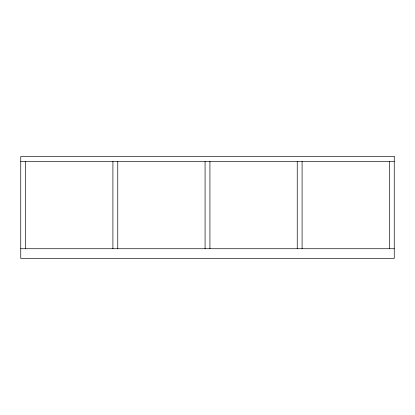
<?xml version="1.0" encoding="UTF-8"?>
<svg xmlns="http://www.w3.org/2000/svg" width="415" height="415" viewBox="0 0 415 415"><rect width="100%" height="100%" fill="white"/><g stroke="black" fill="none" stroke-linecap="round" stroke-linejoin="round"><path stroke-width="0.62" d="M20.75 161.419L394.25 161.419M20.75 248.73L394.25 248.73M389.4 161.419L389.4 248.73M302.089 161.419L302.089 248.73M297.239 161.419L297.239 248.73M209.928 161.419L209.928 248.73M205.072 161.419L205.072 248.73M117.761 161.419L117.761 248.73M112.911 161.419L112.911 248.73M25.6 161.419L25.6 248.73M394.25 156.569L20.75 156.569L20.75 258.431L394.25 258.431L394.25 156.569"/></g></svg>
